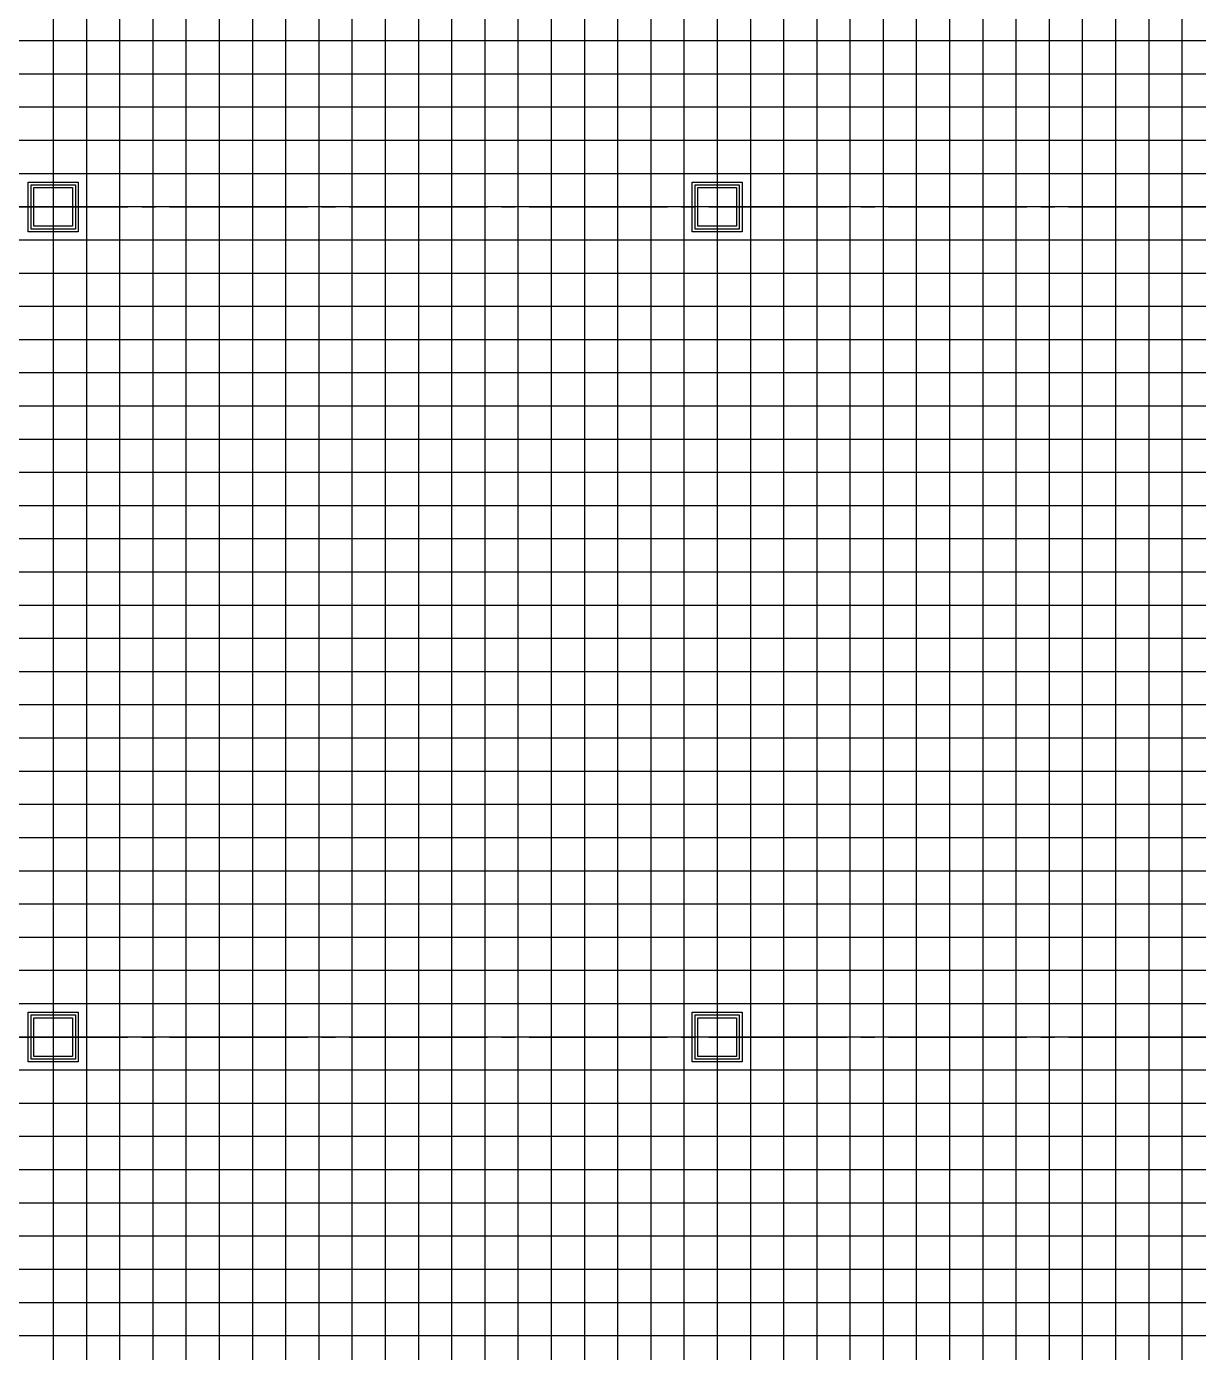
# Model space of a CAD drawing. Header units: millimetres. Extents: x -960 to 41501, y -1010 to 11880.
# Drawn here: x 12672 to 14790, y 2430 to 4826 of the extents above; entities that cross this region are included whole.
import ezdxf
from ezdxf.enums import TextEntityAlignment as Align

# ---------------------------------------------------------------- set-up
doc = ezdxf.new("R2010")
doc.units = ezdxf.units.MM
doc.header["$LTSCALE"] = 100
doc.linetypes.add('X-S-FAB-L10$0$COL-CEN-LIN', pattern=[3.25, 2.5, -0.25, 0.25, -0.25])
for name, color, linetype in [('0-XREF', 7, 'Continuous'), ('188K-SM-03-F10-ARCH-PA-Y2257103$0$K-P1S-4.2-單抗', 53, 'Continuous'), ('188K-SM-03-F10-ARCH-RF-Y2257103$0$K-RF-0.55', 191, 'Continuous'), ('188K-SM-03-F10-ARCH-RF-Y2257103$0$K-RF-0.55-AREA', 6, 'Continuous'), ('X-S-FAB-L10$0$0-DIM-TXT', 8, 'Continuous'), ('X-S-FAB-L10$0$BLOCK', 8, 'Continuous'), ('X-S-FAB-L10$0$CCL', 8, 'X-S-FAB-L10$0$COL-CEN-LIN'), ('X-S-FAB-L10$0$COL-S', 8, 'Continuous')]:
    doc.layers.add(name, color=color, linetype=linetype)
doc.styles.add('X-S-FAB-L10$0$CHINA', font='simplex.shx', dxfattribs={"width": 0.75, "bigfont": 'chineset.shx'})
doc.styles.add('X-S-FAB-L10$0$Standard', font='', dxfattribs={"width": 0.8})
doc.styles.add('X-S-FAB-L10$0$TG_NOTE_TEXT', font='simplex.shx', dxfattribs={"width": 0.75, "bigfont": 'chineset.shx'})
doc.styles.get('X-S-FAB-L10$0$Standard').set_extended_font_data('Microsoft JhengHei')

# ---------------------------------------------------------------- blocks, each defined once
blk = doc.blocks.new('X-S-FAB-L10$0$FAB2-L05')
at = {"layer": 'X-S-FAB-L10$0$CCL'}
for p, q in [((-13440, 11005), (-13440, 0)), ((-12240, 11005), (-12240, 0)), ((-26880, 5220), (1210, 5220)), ((-26880, 3720), (1210, 3720))]:
    blk.add_line(p, q, dxfattribs=at)
at = {"layer": 'X-S-FAB-L10$0$COL-S'}
for points in [[(-13475, 5255), (-13405, 5255), (-13405, 5185), (-13475, 5185)], [(-12275, 5255), (-12205, 5255), (-12205, 5185), (-12275, 5185)], [(-13475, 3755), (-13405, 3755), (-13405, 3685), (-13475, 3685)], [(-12275, 3755), (-12205, 3755), (-12205, 3685), (-12275, 3685)]]:
    blk.add_lwpolyline(points, close=True, dxfattribs=at)
blk = doc.blocks.new('X-S-FAB-L10')
at = {"layer": 'X-S-FAB-L10$0$COL-S'}
for p, q in [((12685, 4535), (12755, 4535)), ((12685, 4465), (12685, 4535)), ((12755, 4535), (12755, 4465)), ((13885, 4535), (13955, 4535)), ((13885, 4465), (13885, 4535)), ((13955, 4535), (13955, 4465)), ((12755, 4465), (12685, 4465)), ((13955, 4465), (13885, 4465)), ((12685, 3035), (12755, 3035)), ((12685, 2965), (12685, 3035)), ((12755, 3035), (12755, 2965)), ((13885, 3035), (13955, 3035)), ((13885, 2965), (13885, 3035)), ((13955, 3035), (13955, 2965)), ((12755, 2965), (12685, 2965)), ((13955, 2965), (13885, 2965))]:
    blk.add_line(p, q, dxfattribs=at)
at = {"layer": 'X-S-FAB-L10$0$BLOCK'}
blk.add_blockref('X-S-FAB-L10$0$FAB2-L05', (26160, -720), dxfattribs=at)
at = {"style": 'X-S-FAB-L10$0$TG_NOTE_TEXT', "width": 0.5, "flags": 1}
for p in [(7463.3, 9020), (18268.3, 8649), (11197.8, 4800.2), (16485.8, 4800.2), (25420.3, 2635), (13360, 320, 0), (7463.3, -33.3)]:
    blk.add_attdef('WH', text='', height=20, dxfattribs=at).set_placement(p, align=Align.BOTTOM_LEFT)
at = {"width": 0.5}
for style, p in [('X-S-FAB-L10$0$TG_NOTE_TEXT', (7585, 9020)), ('X-S-FAB-L10$0$TG_NOTE_TEXT', (18390, 8649)), ('X-S-FAB-L10$0$TG_NOTE_TEXT', (11117.5, 4813.5)), ('X-S-FAB-L10$0$TG_NOTE_TEXT', (16607.5, 4813.5)), ('X-S-FAB-L10$0$TG_NOTE_TEXT', (25350, 2635)), ('X-S-FAB-L10$0$Standard', (13129.4, 325, 0)), ('X-S-FAB-L10$0$TG_NOTE_TEXT', (7585, -20))]:
    blk.add_attdef('DESC', text='', height=10, dxfattribs=dict(at, style=style)).set_placement(p, align=Align.BOTTOM_LEFT)
for tag, style, p in [('TYPE', 'X-S-FAB-L10$0$TG_NOTE_TEXT', (7619.3, 9020)), ('NO', 'X-S-FAB-L10$0$TG_NOTE_TEXT', (7650.1, 9020)), ('TYPE', 'X-S-FAB-L10$0$TG_NOTE_TEXT', (18424.2, 8649)), ('NO', 'X-S-FAB-L10$0$TG_NOTE_TEXT', (18455, 8649)), ('NO', 'X-S-FAB-L10$0$TG_NOTE_TEXT', (11088.6, 4813.5)), ('TYPE', 'X-S-FAB-L10$0$TG_NOTE_TEXT', (11151.8, 4813.5)), ('TYPE', 'X-S-FAB-L10$0$TG_NOTE_TEXT', (16641.8, 4813.5)), ('NO', 'X-S-FAB-L10$0$TG_NOTE_TEXT', (16672.6, 4813.5)), ('NO', 'X-S-FAB-L10$0$TG_NOTE_TEXT', (25313, 2635)), ('TYPE', 'X-S-FAB-L10$0$TG_NOTE_TEXT', (25350, 2635)), ('NO', 'X-S-FAB-L10$0$Standard', (13100, 320, 0)), ('TYPE', 'X-S-FAB-L10$0$Standard', (13129.4, 320, 0)), ('TYPE', 'X-S-FAB-L10$0$TG_NOTE_TEXT', (7619.3, -20)), ('NO', 'X-S-FAB-L10$0$TG_NOTE_TEXT', (7650.1, -20))]:
    blk.add_attdef(tag, text='', height=10, dxfattribs=dict(at, style=style)).set_placement(p, align=Align.BOTTOM_RIGHT)
for rotation, style, p in [(180, 'X-S-FAB-L10$0$Standard', (317.6, 7480)), (180, 'X-S-FAB-L10$0$Standard', (1217.6, 7480)), (90, 'X-S-FAB-L10$0$TG_NOTE_TEXT', (24310, 3647.5)), (270, 'X-S-FAB-L10$0$TG_NOTE_TEXT', (17080, 1605))]:
    blk.add_attdef('DESC', text='', height=10, rotation=rotation, dxfattribs=dict(at, style=style)).set_placement(p, align=Align.BOTTOM_LEFT)
for tag, rotation, style, p in [('TYPE', 180, 'X-S-FAB-L10$0$Standard', (317.6, 7480)), ('NO', 180, 'X-S-FAB-L10$0$Standard', (347, 7480)), ('TYPE', 180, 'X-S-FAB-L10$0$Standard', (1217.6, 7480)), ('NO', 180, 'X-S-FAB-L10$0$Standard', (1247, 7480)), ('TYPE', 90, 'X-S-FAB-L10$0$TG_NOTE_TEXT', (24310, 3647.5)), ('NO', 90, 'X-S-FAB-L10$0$TG_NOTE_TEXT', (24310, 3610.5)), ('TYPE', 270, 'X-S-FAB-L10$0$TG_NOTE_TEXT', (17080, 1605)), ('NO', 270, 'X-S-FAB-L10$0$TG_NOTE_TEXT', (17080, 1573))]:
    blk.add_attdef(tag, text='', height=10, rotation=rotation, dxfattribs=dict(at, style=style)).set_placement(p, align=Align.BOTTOM_RIGHT)
at = {"style": 'X-S-FAB-L10$0$TG_NOTE_TEXT', "width": 0.5, "flags": 1}
for rotation, p in [(180, (43, 7480)), (180, (943, 7480)), (90, (24310, 3717.8)), (270, (17080, 1711.7))]:
    blk.add_attdef('WH', text='', height=20, rotation=rotation, dxfattribs=at).set_placement(p, align=Align.BOTTOM_LEFT)
at = {"layer": 'X-S-FAB-L10$0$0-DIM-TXT', "style": 'X-S-FAB-L10$0$CHINA', "width": 0.75}
for p in [(667.4, 7855.1, -2689.4), (22627.4, 6728.8), (25644.7, 6728.8), (24778.8, 5569.1), (1118.3, 4980), (417.8, 4594.6), (23874.8, 4355), (22927.4, 4330.1), (23749.9, 3901.4), (417.8, 3765.2), (1118.3, 3730), (417.8, 3115.8), (536.9, 2227.8), (16909, 1782.7), (888.4, 880.5), (16977.4, 750), (18878.8, 750), (25641.2, 553.2), (21364, 526.9)]:
    blk.add_attdef('HIG', text='', height=80, dxfattribs=at).set_placement(p, align=Align.MIDDLE_LEFT)
blk = doc.blocks.new('188K-SM-03-F10-ARCH-RF-Y2257103')
at = {"layer": '188K-SM-03-F10-ARCH-RF-Y2257103$0$K-RF-0.55'}
for p, q in [((12780, 9012.5), (12780, -235)), ((12840, 9012.5), (12840, -235)), ((12900, 9012.5), (12900, -235)), ((12960, 9012.5), (12960, -235)), ((13020, 9012.5), (13020, 307.5)), ((13080, 9012.5), (13080, 307.5)), ((13140, 9012.5), (13140, 307.5)), ((13200, 9012.5), (13200, 307.5)), ((13260, 9012.5), (13260, 307.5)), ((13320, 9012.5), (13320, 307.5)), ((13380, 9012.5), (13380, 307.5)), ((13440, 9012.5), (13440, 307.5)), ((13500, 9012.5), (13500, 307.5)), ((13560, 9012.5), (13560, 307.5)), ((13620, 9012.5), (13620, 307.5)), ((13680, 9012.5), (13680, 307.5)), ((13740, 9012.5), (13740, 307.5)), ((13800, 9012.5), (13800, 307.5)), ((13860, 9012.5), (13860, 307.5)), ((13980, 9012.5), (13980, 307.5)), ((14040, 9012.5), (14040, 307.5)), ((14100, 9012.5), (14100, 307.5)), ((14160, 9012.5), (14160, -235)), ((14220, 9012.5), (14220, -235)), ((14280, 9012.5), (14280, -235)), ((14340, 9012.5), (14340, -235)), ((14400, 9012.5), (14400, -235)), ((14460, 9012.5), (14460, -235)), ((14520, 9012.5), (14520, -235)), ((14580, 9012.5), (14580, -235)), ((14640, 9012.5), (14640, -235)), ((14700, 9012.5), (14700, -235)), ((14760, 9012.5), (14760, -235)), ((12720, 8965), (12720, -235)), ((13920, 8965), (13920, 307.5)), ((15947.5, 4800), (11777.5, 4800)), ((15947.5, 4740), (11777.5, 4740)), ((15947.5, 4680), (11777.5, 4680)), ((15947.5, 4620), (11777.5, 4620)), ((15947.5, 4560), (11777.5, 4560)), ((15925, 4500), (11075.1, 4500)), ((23485, 4440), (1845, 4440)), ((23485, 4380), (1845, 4380)), ((23485, 4320), (1845, 4320)), ((23485, 4260), (1845, 4260)), ((23485, 4200), (1845, 4200)), ((23485, 4140), (1845, 4140)), ((23485, 4080), (1845, 4080)), ((23485, 4020), (1845, 4020)), ((23485, 3960), (1845, 3960)), ((23485, 3900), (1845, 3900)), ((23485, 3840), (1845, 3840)), ((23485, 3780), (1845, 3780)), ((23485, 3720), (1845, 3720)), ((23485, 3660), (1845, 3660)), ((23485, 3600), (1845, 3600)), ((24315, 3540), (1845, 3540)), ((24315, 3480), (1845, 3480)), ((24315, 3420), (1845, 3420)), ((24315, 3360), (1845, 3360)), ((24315, 3300), (1845, 3300)), ((24315, 3240), (1845, 3240)), ((24315, 3180), (1845, 3180)), ((24315, 3120), (1845, 3120)), ((24315, 3060), (1845, 3060)), ((24315, 3000), (1845, 3000)), ((24315, 2940), (1845, 2940)), ((24315, 2880), (1845, 2880)), ((24315, 2820), (1845, 2820)), ((24315, 2760), (1845, 2760)), ((24315, 2700), (1845, 2700)), ((24315, 2640), (1845, 2640)), ((24315, 2580), (1845, 2580)), ((24315, 2520), (1845, 2520)), ((24315, 2460), (1845, 2460))]:
    blk.add_line(p, q, dxfattribs=at)
at = {"layer": '188K-SM-03-F10-ARCH-RF-Y2257103$0$K-RF-0.55-AREA'}
for points in [[(12685, 4535), (12755, 4535), (12755, 4465), (12685, 4465)], [(13885, 4535), (13955, 4535), (13955, 4465), (13885, 4465)], [(12685, 3035), (12755, 3035), (12755, 2965), (12685, 2965)], [(13885, 3035), (13955, 3035), (13955, 2965), (13885, 2965)]]:
    blk.add_lwpolyline(points, close=True, dxfattribs=at)
blk = doc.blocks.new('188K-SM-03-F10-ARCH-PA-Y2257103')
at = {"layer": '188K-SM-03-F10-ARCH-PA-Y2257103$0$K-P1S-4.2-單抗'}
for points in [[(12675, 4545), (12765, 4545), (12765, 4455), (12675, 4455)], [(12680, 4540), (12760, 4540), (12760, 4460), (12680, 4460)], [(13875, 4545), (13965, 4545), (13965, 4455), (13875, 4455)], [(13880, 4540), (13960, 4540), (13960, 4460), (13880, 4460)], [(12675, 3045), (12765, 3045), (12765, 2955), (12675, 2955)], [(13875, 3045), (13965, 3045), (13965, 2955), (13875, 2955)], [(12680, 3040), (12760, 3040), (12760, 2960), (12680, 2960)], [(13880, 3040), (13960, 3040), (13960, 2960), (13880, 2960)]]:
    blk.add_lwpolyline(points, close=True, dxfattribs=at)

msp = doc.modelspace()

# ---------------------------------------------------------------- block references
for name in ['X-S-FAB-L10', '188K-SM-03-F10-ARCH-RF-Y2257103']:
    msp.add_blockref(name, (0, 0))
at = {"layer": '0-XREF'}
msp.add_blockref('188K-SM-03-F10-ARCH-PA-Y2257103', (0, 0), dxfattribs=at)

doc.saveas('drawing.dxf')
